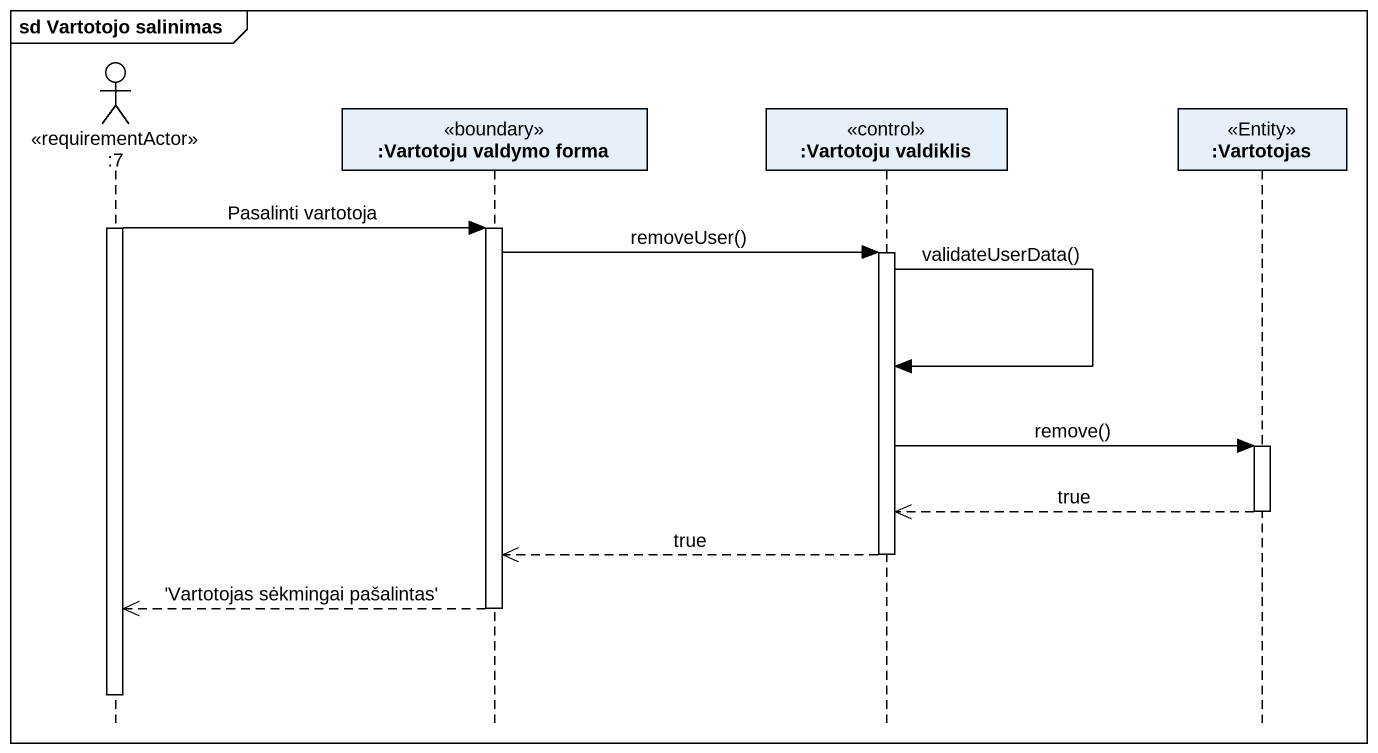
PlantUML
@startuml
mainframe sd Vartotojo salinimas
hide footbox
actor ":7" as a7 <<requirementActor>>
participant ":Vartotoju valdymo forma" as Vartotoju_valdymo_forma <<boundary>>
participant ":Vartotoju valdiklis" as Vartotoju_valdiklis <<control>>
participant ":Vartotojas" as Vartotojas <<Entity>>

activate a7
a7 -> Vartotoju_valdymo_forma : Pasalinti vartotoja
activate Vartotoju_valdymo_forma
Vartotoju_valdymo_forma -> Vartotoju_valdiklis : removeUser()
activate Vartotoju_valdiklis
Vartotoju_valdiklis -> Vartotoju_valdiklis : validateUserData()
Vartotoju_valdiklis -> Vartotojas : remove()
activate Vartotojas
Vartotojas -->> Vartotoju_valdiklis : true
deactivate Vartotojas
Vartotoju_valdiklis -->> Vartotoju_valdymo_forma : true
deactivate Vartotoju_valdiklis
Vartotoju_valdymo_forma -->> a7 : 'Vartotojas sėkmingai pašalintas'
deactivate Vartotoju_valdymo_forma
deactivate a7
@enduml
